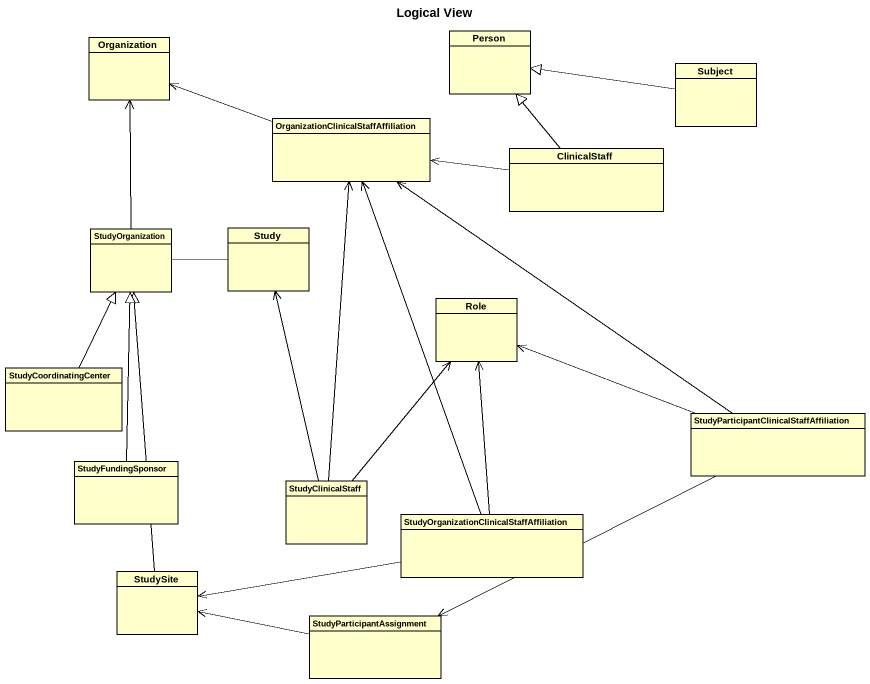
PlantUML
@startuml
title Logical View
hide circle
hide empty members
class Organization
class "Person" as Person_
class Subject
class "OrganizationClinicalStaffAffiliation" as OrganizationClinicalStaffAff
class ClinicalStaff
class StudyOrganization
class Study
class Role
class StudyCoordinatingCenter
class "StudyParticipantClinicalStaffAffiliation" as StudyParticipantClinicalStaf
class StudyFundingSponsor
class StudyClinicalStaff
class "StudyOrganizationClinicalStaffAffiliation" as StudyOrganizationClinicalSta
class StudySite
class StudyParticipantAssignment
Organization <-right- OrganizationClinicalStaffAff
Organization <-- StudyOrganization
Subject -left-|> Person_
OrganizationClinicalStaffAff <-- StudyOrganizationClinicalSta
ClinicalStaff -up-|> Person_
ClinicalStaff -left-> OrganizationClinicalStaffAff
Study -left- StudyOrganization
StudyCoordinatingCenter -up-|> StudyOrganization
StudyParticipantClinicalStaf -up-> OrganizationClinicalStaffAff
StudyParticipantClinicalStaf -left-> Role
StudyFundingSponsor -up-|> StudyOrganization
StudyClinicalStaff -up-> OrganizationClinicalStaffAff
StudyClinicalStaff -up-> Study
StudyClinicalStaff -up-> Role
StudyOrganizationClinicalSta -up-> Role
StudySite -up-|> StudyOrganization
StudySite <-right- StudyOrganizationClinicalSta
StudySite <-right- StudyParticipantAssignment
StudyParticipantAssignment <-right- StudyParticipantClinicalStaf
@enduml
